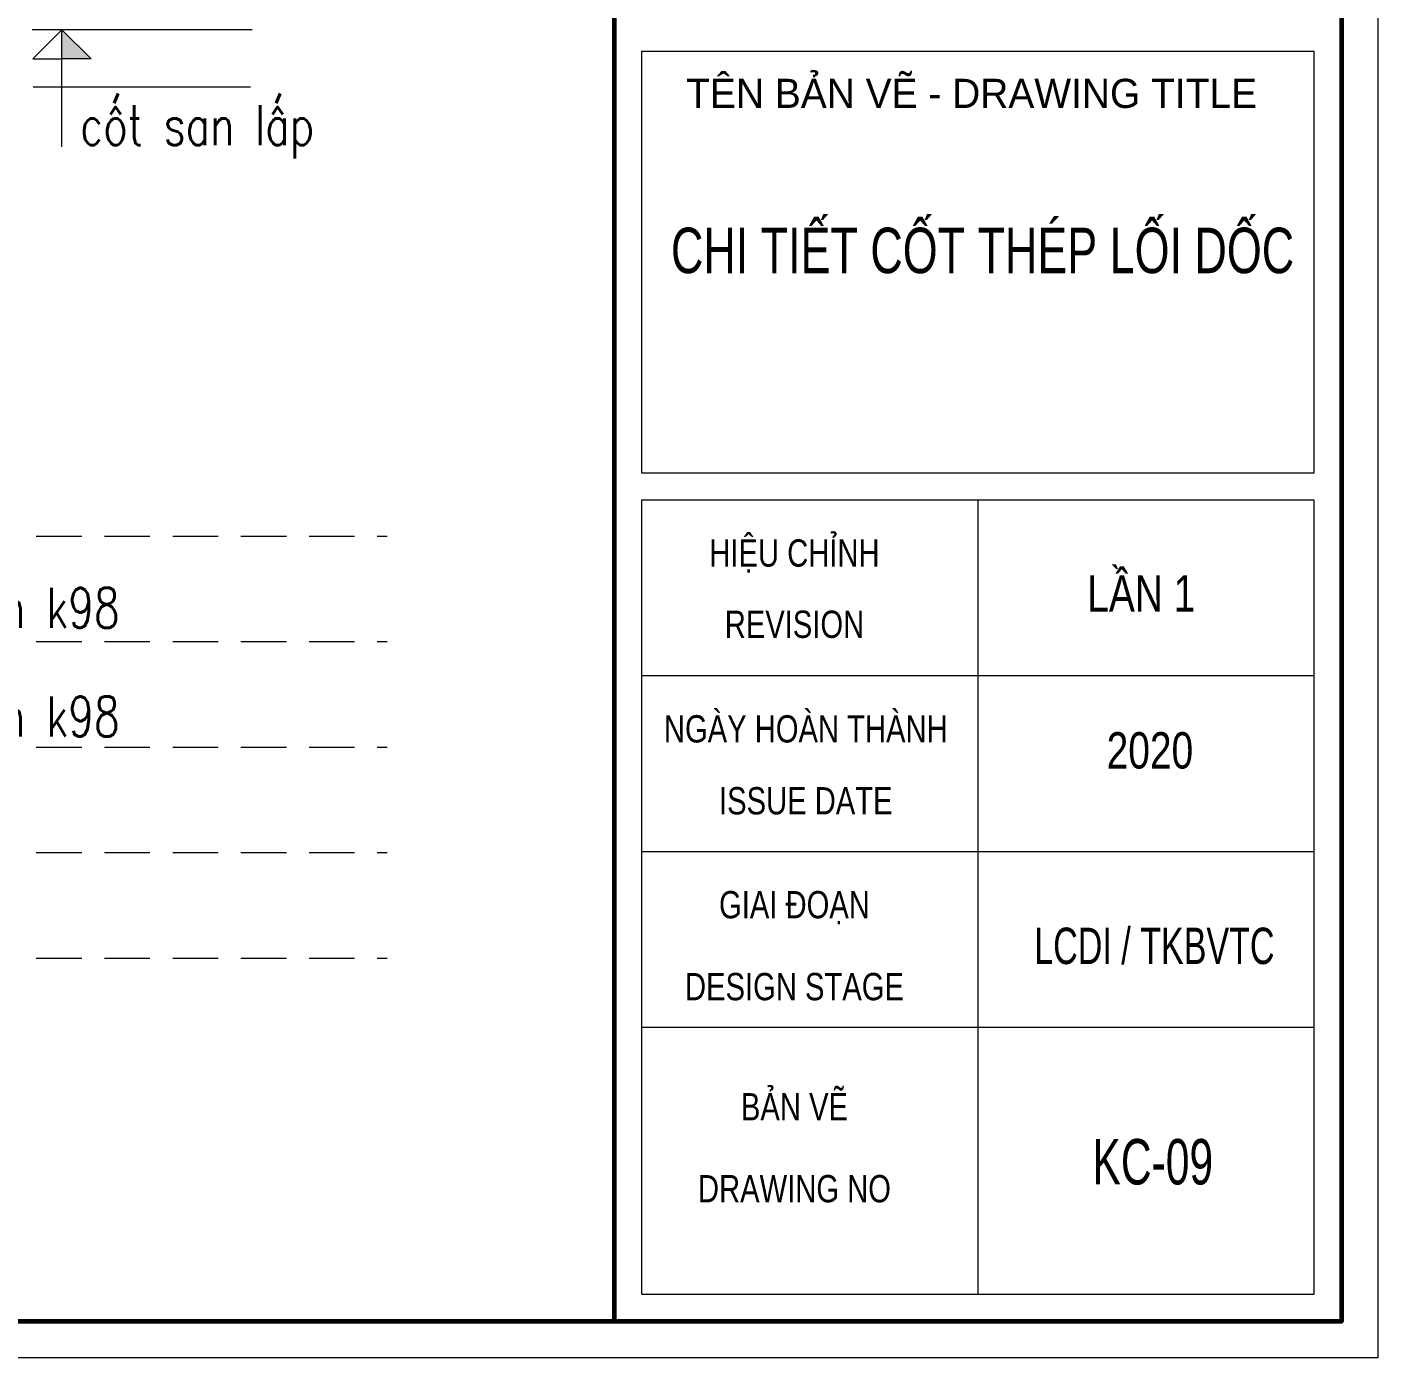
# Model space of a CAD drawing. Header units: inches. Extents: x 541671 to 837720, y 76128 to 1008472.
# Drawn here: x 829280 to 836708, y 139378 to 146696 of the extents above; entities that cross this region are included whole.
import ezdxf
from ezdxf.enums import TextEntityAlignment as Align

# ---------------------------------------------------------------- set-up
doc = ezdxf.new("R2010")
doc.units = ezdxf.units.IN
doc.header["$MEASUREMENT"] = 0
doc.linetypes.add('HIDDEN', pattern=[0.375, 0.25, -0.125])
doc.layers.get('0').update_dxf_attribs({"lineweight": 18})
for name, color, linetype, lineweight in [('Dim2', 8, 'Continuous', 15), ('EG Net khuat', 4, 'HIDDEN', 20), ('EG Text1', 3, 'Continuous', 20), ('Khac', 156, 'Continuous', 9), ('LC Khac', 4, 'Continuous', 9), ('LC Net thay', 7, 'Continuous', 25), ('LC Text1', 3, 'Continuous', 20)]:
    doc.layers.add(name, color=color, linetype=linetype, lineweight=lineweight)
doc.layers.add('Khungten_LCDI', color=7, linetype='Continuous')
doc.styles.add('EG Huy', font='vnsimli.shx', dxfattribs={"width": 0.75})
doc.styles.add('Khungten', font='VHAVAN_2.TTF', dxfattribs={"width": 0.8, "height": 5000})
doc.styles.add('LC 3', font='vnsimli.shx', dxfattribs={"width": 0.75})
doc.styles.add('Title', font='VHAVAN_2.TTF', dxfattribs={"width": 0.8})

# ---------------------------------------------------------------- blocks, each defined once
blk = doc.blocks.new('CT')
at = {"layer": 'LC Khac'}
blk.add_hatch(color=252, dxfattribs=at).paths.add_polyline_path([(3.251, 1.597), (1.639, 1.597), (1.639, 0)])
at = {"layer": 'LC Khac', "color": 9, "ltscale": 50}
for p, q in [((0.046, 3.141), (11.999, 3.141)), ((12.091, 0), (0, 0))]:
    blk.add_line(p, q, dxfattribs=at)
for points in [[(1.639, 6.428), (1.639, 0)], [(1.639, 0), (0.027, 1.597), (1.639, 1.597)], [(1.639, 0), (3.251, 1.597), (1.639, 1.597)]]:
    blk.add_lwpolyline(points, dxfattribs=at)
at = {"layer": 'LC Khac', "color": 3, "style": 'LC 3', "width": 0.75}
blk.add_attdef('CT', (1.905, 3.503), '', height=2.2, dxfattribs=at)
blk = doc.blocks.new('lcdi fix')
at = {"layer": 'Defpoints', "lineweight": 0}
blk.add_lwpolyline([(-1200, -14850), (-1200, 14850), (40800, 14850), (40800, -14850)], close=True, dxfattribs=at)
at = {"layer": 'Khungten_LCDI', "color": 5, "lineweight": 60}
blk.add_line((36600, 14650), (36600, -14650), dxfattribs=at)
at = {"layer": 'Khungten_LCDI', "color": 5, "lineweight": 25}
blk.add_line((40600, -14650), (40600, 14650), dxfattribs=at)
at = {"layer": 'Khungten_LCDI', "color": 9, "lineweight": 15}
for p, q in [((38600, -10133.4), (38600, -14500)), ((40450, -11100), (36750, -11100)), ((40450, -12066.7), (36750, -12066.7)), ((40450, -13033.3), (36750, -13033.3))]:
    blk.add_line(p, q, dxfattribs=at)
at = {"layer": 'Khungten_LCDI', "color": 5, "lineweight": 60}
blk.add_lwpolyline([(0, -14650), (0, 14650), (40600, 14650), (40600, -14650)], close=True, dxfattribs=at)
at = {"layer": 'Khungten_LCDI', "color": 9, "lineweight": 15}
for points in [[(36750, -9983.4), (40450, -9983.4), (40450, -7667.3), (36750, -7667.3)], [(36750, -14500), (40450, -14500), (40450, -10133.4), (36750, -10133.4)]]:
    blk.add_lwpolyline(points, close=True, dxfattribs=at)
at = {"color": 7, "style": 'Khungten'}
blk.add_text('tªn b¶n vÏ - drawing title', height=160, dxfattribs=at).set_placement((38565.6, -7977.2), align=Align.CENTER)
at = {"color": 7}
for s, height, style, width, p in [('hiÖu chØnh', 150, 'Khungten', 0.8, (37591.7, -10499.4)), ('revision', 150, 'Khungten', 0.8, (37591.7, -10891)), ('ngµy hoµn thµnh', 150, 'Khungten', 0.8, (37654, -11466.1)), ('issue date', 150, 'Khungten', 0.8, (37654, -11861.5)), ('giai ®o¹n', 150, 'Khungten', 0.8, (37591.7, -12432.7)), ('lcdi / tkBVTC', 200, 'Title', 0.7, (39570.6, -12684.1)), ('design stage', 150, 'Khungten', 0.8, (37591.7, -12883.2)), ('b¶n vÏ', 150, 'Khungten', 0.8, (37591.7, -13543.7)), ('drawing nO', 150, 'Khungten', 0.8, (37591.7, -13994.2))]:
    blk.add_text(s, height=height, dxfattribs=dict(at, style=style, width=width)).set_placement(p, align=Align.CENTER)
at = {"color": 7, "style": 'Khungten', "width": 0.8}
for tag, p in [('REVISION', (39498.8, -10746.3)), ('NGAYHT', (39546.1, -11609.4))]:
    blk.add_attdef(tag, text='', height=200, dxfattribs=at).set_placement(p, align=Align.CENTER)
at = {"layer": 'LC Text1', "style": 'Title', "width": 1.824646}
for tag, p, p2 in [('TENBANVE1', (36912.7, -8885.8), (40339.1, -8885.8)), ('TENBANVE2', (36912.7, -9562.5), (40339.1, -9562.5))]:
    blk.add_attdef(tag, text='', height=250, dxfattribs=at).set_placement(p, p2, align=Align.FIT)
at = {"layer": 'LC Text1', "style": 'Title', "width": 0.7}
blk.add_attdef('SOBANVE', text='', height=250, dxfattribs=at).set_placement((39562, -13896.2), align=Align.CENTER)

msp = doc.modelspace()

# ---------------------------------------------------------------- linework, layer by layer
at = {"layer": 'EG Net khuat', "linetype": 'HIDDEN', "ltscale": 1000}
for p, q in [((823331.1, 143896.4), (831259.6, 143896.4)), ((823331.1, 143316.4), (831259.6, 143316.4)), ((823331.1, 142736.4), (831259.6, 142736.4)), ((823331.1, 142156.4), (831259.6, 142156.4)), ((823331.1, 141576.4), (831259.6, 141576.4))]:
    msp.add_line(p, q, dxfattribs=at)

# ---------------------------------------------------------------- block references
at = {"layer": 'Dim2'}
ref = msp.add_blockref('CT', (829308.5, 146680.4), dxfattribs=dict(at, xscale=-100.0000003429595, yscale=100.0000003429595, zscale=100.0000003428965, rotation=180))
ref.add_attrib('CT', 'cèt san lÊp', (829572.3, 146046.3), dxfattribs={"layer": 'Khac', "color": 3, "height": 220, "style": 'EG Huy', "width": 0.75})
at = {"layer": 'LC Net thay'}
ref = msp.add_blockref('lcdi fix', (795907.9, 154228), dxfattribs=at)
ref.add_attrib('NGAYHT', '2020', dxfattribs={"layer": 'LC Text1', "height": 200, "style": 'Khungten', "width": 0.8}).set_placement((835453.9, 142618.6), align=Align.CENTER)
ref.add_attrib('REVISION', 'lÇn 1', dxfattribs={"layer": 'LC Text1', "height": 200, "style": 'Khungten', "width": 0.8}).set_placement((835406.6, 143481.7), align=Align.CENTER)
ref.add_attrib('SOBANVE', 'kc-09', dxfattribs={"layer": 'LC Text1', "height": 250, "style": 'Title', "width": 0.7}).set_placement((835469.8, 140331.8), align=Align.CENTER)
ref.add_attrib('TENBANVE1', 'chi tiÕt cèt thÐp lèi dèc', dxfattribs={"layer": 'LC Text1', "height": 250, "style": 'Title', "width": 0.776002}).set_placement((832820.5, 145342.2), (836247, 145342.2), align=Align.FIT)

# ---------------------------------------------------------------- texts
at = {"layer": 'EG Text1', "style": 'EG Huy', "width": 0.75}
for s, p in [('- cÊp phèi ®¸ d¨m (base a) dµy 20CM lu lÌn k98', (824012, 143392.3)), ('- cÊp phèi ®¸ d¨m (base b) dµy 20CM lu lÌn k98', (824012, 142795.3))]:
    msp.add_text(s, height=220, dxfattribs=at).set_placement(p)

doc.saveas('drawing.dxf')
